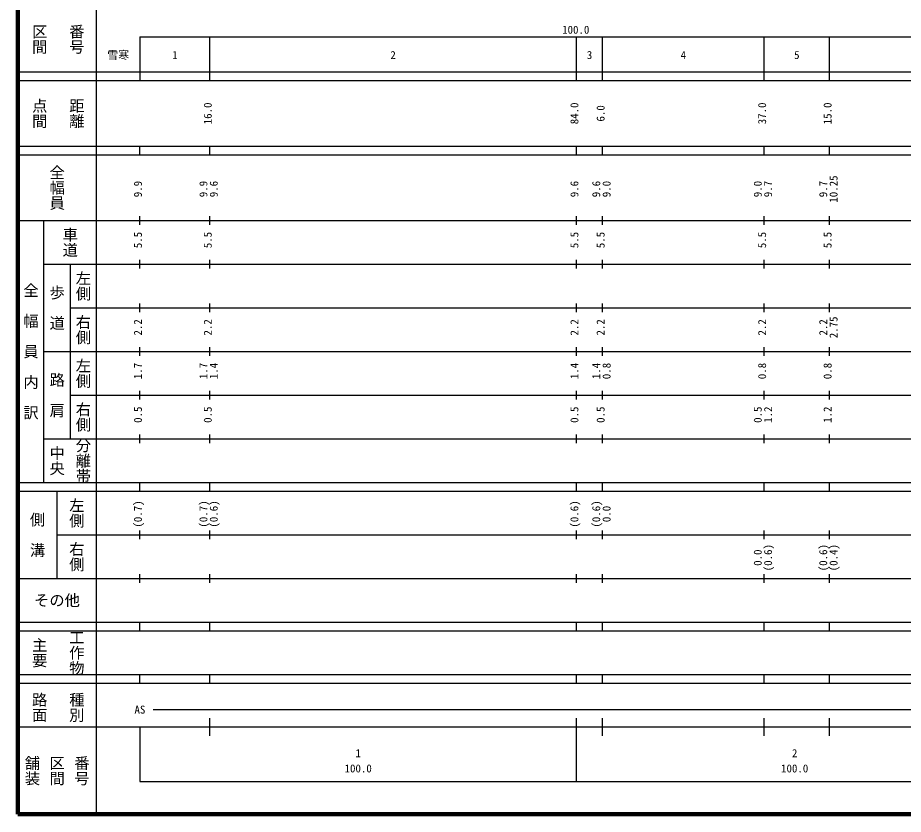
# Model space of a CAD drawing. Units: millimetres on the paper, enlarged 1000 times. Extents: x 40000 to 680000, y 20000 to 380000.
# Drawn here: x 40000 to 242885, y 20000 to 202409 of the extents above; entities that cross this region are included whole.
import ezdxf
from ezdxf.enums import TextEntityAlignment as Align

# ---------------------------------------------------------------- set-up
doc = ezdxf.new("R2010")
doc.units = ezdxf.units.MM
doc.header["$LTSCALE"] = 1000
doc.layers.add('M-TTL', color=2, linetype='Continuous', lineweight=140)
doc.layers.add('M-TTL-BAND', color=7, linetype='Continuous', lineweight=25)
doc.styles.add('@ＭＳ ゴシック', font='')
doc.styles.add('ＭＳ ゴシック', font='')
doc.styles.get('@ＭＳ ゴシック').set_extended_font_data('@MS Gothic')
doc.styles.get('ＭＳ ゴシック').set_extended_font_data('MS Gothic')

msp = doc.modelspace()

# ---------------------------------------------------------------- linework, layer by layer
at = {"layer": 'M-TTL'}
for p, q in [((40000, 380000), (40000, 20000)), ((40000, 20000), (680000, 20000))]:
    msp.add_line(p, q, dxfattribs=at)
at = {"layer": 'M-TTL-BAND'}
for p, q in [((58000, 370000), (58000, 20000)), ((68000, 198000), (579000, 198000)), ((68000, 198000), (68000, 188000)), ((84000, 188000), (84000, 198000)), ((168000, 188000), (168000, 198000)), ((174000, 188000), (174000, 198000)), ((211000, 188000), (211000, 198000)), ((226000, 188000), (226000, 198000)), ((40000, 190000), (579000, 190000)), ((40000, 188000), (579000, 188000)), ((40000, 173000), (579000, 173000)), ((68000, 171000), (68000, 173000)), ((84000, 171000), (84000, 173000)), ((168000, 171000), (168000, 173000)), ((174000, 171000), (174000, 173000)), ((211000, 171000), (211000, 173000)), ((226000, 171000), (226000, 173000)), ((40000, 171000), (579000, 171000)), ((68000, 155000), (68000, 157000)), ((84000, 155000), (84000, 157000)), ((168000, 155000), (168000, 157000)), ((174000, 155000), (174000, 157000)), ((211000, 155000), (211000, 157000)), ((226000, 155000), (226000, 157000)), ((40000, 156000), (579000, 156000)), ((46000, 96000), (46000, 156000)), ((68000, 145000), (68000, 147000)), ((84000, 145000), (84000, 147000)), ((168000, 145000), (168000, 147000)), ((174000, 145000), (174000, 147000)), ((211000, 145000), (211000, 147000)), ((226000, 145000), (226000, 147000)), ((46000, 146000), (579000, 146000)), ((52000, 146000), (52000, 106000)), ((52000, 136000), (579000, 136000)), ((68000, 135000), (68000, 137000)), ((84000, 135000), (84000, 137000)), ((168000, 135000), (168000, 137000)), ((174000, 135000), (174000, 137000)), ((211000, 135000), (211000, 137000)), ((226000, 135000), (226000, 137000)), ((46000, 126000), (579000, 126000)), ((68000, 125000), (68000, 127000)), ((84000, 125000), (84000, 127000)), ((168000, 125000), (168000, 127000)), ((174000, 125000), (174000, 127000)), ((211000, 125000), (211000, 127000)), ((226000, 125000), (226000, 127000)), ((52000, 116000), (579000, 116000)), ((68000, 115000), (68000, 117000)), ((84000, 115000), (84000, 117000)), ((168000, 115000), (168000, 117000)), ((174000, 115000), (174000, 117000)), ((211000, 115000), (211000, 117000)), ((226000, 115000), (226000, 117000)), ((46000, 106000), (579000, 106000)), ((68000, 105000), (68000, 107000)), ((84000, 105000), (84000, 107000)), ((168000, 105000), (168000, 107000)), ((174000, 105000), (174000, 107000)), ((211000, 105000), (211000, 107000)), ((226000, 105000), (226000, 107000)), ((40000, 96000), (579000, 96000)), ((68000, 94000), (68000, 96000)), ((84000, 94000), (84000, 96000)), ((168000, 94000), (168000, 96000)), ((174000, 94000), (174000, 96000)), ((211000, 94000), (211000, 96000)), ((226000, 94000), (226000, 96000)), ((40000, 94000), (579000, 94000)), ((49000, 94000), (49000, 74000)), ((49000, 84000), (579000, 84000)), ((68000, 83000), (68000, 85000)), ((84000, 83000), (84000, 85000)), ((168000, 83000), (168000, 85000)), ((174000, 83000), (174000, 85000)), ((211000, 83000), (211000, 85000)), ((226000, 83000), (226000, 85000)), ((40000, 74000), (579000, 74000)), ((68000, 73000), (68000, 75000)), ((84000, 73000), (84000, 75000)), ((168000, 73000), (168000, 75000)), ((174000, 73000), (174000, 75000)), ((211000, 73000), (211000, 75000)), ((226000, 73000), (226000, 75000)), ((40000, 64000), (579000, 64000)), ((68000, 62000), (68000, 64000)), ((84000, 62000), (84000, 64000)), ((168000, 62000), (168000, 64000)), ((174000, 62000), (174000, 64000)), ((211000, 62000), (211000, 64000)), ((226000, 62000), (226000, 64000)), ((40000, 62000), (579000, 62000)), ((40000, 52000), (579000, 52000)), ((68000, 50000), (68000, 52000)), ((84000, 50000), (84000, 52000)), ((168000, 50000), (168000, 52000)), ((174000, 50000), (174000, 52000)), ((211000, 50000), (211000, 52000)), ((226000, 50000), (226000, 52000)), ((40000, 50000), (579000, 50000)), ((71000, 44000), (565000, 44000)), ((84000, 38000), (84000, 42000)), ((168000, 27500), (168000, 42000)), ((174000, 38000), (174000, 42000)), ((211000, 38000), (211000, 42000)), ((226000, 38000), (226000, 42000)), ((40000, 40000), (579000, 40000)), ((68000, 40000), (68000, 27500)), ((68000, 27500), (579000, 27500))]:
    msp.add_line(p, q, dxfattribs=at)

# ---------------------------------------------------------------- texts
at = {"layer": 'M-TTL-BAND', "style": '@ＭＳ ゴシック'}
for s, p in [('区間', (45000, 197500)), ('番号', (53500, 197500)), ('点間', (45000, 180500)), ('距離', (53500, 180500)), ('全幅員', (49000, 163500)), ('車道', (52000, 151000)), ('左側', (55000, 141000)), ('全\u3000幅\u3000員\u3000内\u3000訳', (43000, 126000)), ('歩\u3000道', (49000, 136000)), ('右側', (55000, 131000)), ('左側', (55000, 121000)), ('路\u3000肩', (49000, 116000)), ('右側', (55000, 111000)), ('分離帯', (55000, 101000)), ('中央', (49000, 101000)), ('左側', (53500, 89000)), ('側\u3000溝', (44500, 84000)), ('右側', (53500, 79000)), ('工作物', (53500, 57000)), ('主要', (45000, 57000)), ('路面', (45000, 44500)), ('種別', (53500, 44500)), ('舗装', (43333, 30000)), ('区間', (49000, 30000)), ('番号', (54667, 30000))]:
    msp.add_text(s, height=2566, rotation=270, dxfattribs=at).set_placement(p, align=Align.MIDDLE_CENTER)
at = {"layer": 'M-TTL-BAND', "style": 'ＭＳ ゴシック'}
for s, p in [('100.0', (167844, 198195)), ('雪寒', (63017, 192405)), ('1', (76000, 192405)), ('2', (126000, 192405)), ('3', (171000, 192405)), ('4', (192500, 192405)), ('5', (218500, 192405)), ('AS', (68000, 42500)), ('1', (118000, 32523)), ('2', (218000, 32523)), ('100.0', (118000, 29033)), ('100.0', (218000, 29033))]:
    msp.add_text(s, height=1833, dxfattribs=at).set_placement(p, align=Align.BOTTOM_CENTER)
for s, p in [('16.0', (85000, 180500)), ('84.0', (169000, 180500)), ('37.0', (212000, 180500)), ('15.0', (227000, 180500)), ('6.0', (175000, 180500)), ('9.9', (69000, 163174)), ('9.9', (84000, 163174)), ('9.6', (86370, 163174)), ('9.6', (169000, 163174)), ('9.6', (174000, 163174)), ('9.0', (176370, 163174)), ('9.0', (211000, 163174)), ('9.7', (213370, 163174)), ('9.7', (226000, 163174)), ('10.25', (228370, 163174)), ('5.5', (69000, 151500)), ('5.5', (85000, 151500)), ('5.5', (169000, 151500)), ('5.5', (175000, 151500)), ('5.5', (212000, 151500)), ('5.5', (227000, 151500)), ('2.2', (69000, 131500)), ('2.2', (85000, 131500)), ('2.2', (169000, 131500)), ('2.2', (175000, 131500)), ('2.2', (212000, 131500)), ('2.2', (226000, 131500)), ('2.75', (228370, 131500)), ('1.7', (69000, 121500)), ('1.7', (84000, 121500)), ('1.4', (86370, 121500)), ('1.4', (169000, 121500)), ('1.4', (174000, 121500)), ('0.8', (176370, 121500)), ('0.8', (212000, 121500)), ('0.8', (227000, 121500)), ('0.5', (69000, 111500)), ('0.5', (85000, 111500)), ('0.5', (169000, 111500)), ('0.5', (175000, 111500)), ('0.5', (211000, 111500)), ('1.2', (213370, 111500)), ('1.2', (227000, 111500)), ('(0.7)', (69000, 88764)), ('(0.7)', (84000, 88764)), ('(0.6)', (86370, 88764)), ('(0.6)', (169000, 88764)), ('(0.6)', (174000, 88764)), ('0.0', (176370, 88764)), ('(0.6)', (213370, 78764)), ('(0.6)', (226000, 78764)), ('(0.4)', (228370, 78764)), ('0.0', (211000, 78764))]:
    msp.add_text(s, height=1833, rotation=90, dxfattribs=at).set_placement(p, align=Align.BOTTOM_CENTER)
msp.add_text('その他', height=2566, dxfattribs=at).set_placement((49000, 69000), align=Align.MIDDLE_CENTER)

doc.saveas('drawing.dxf')
